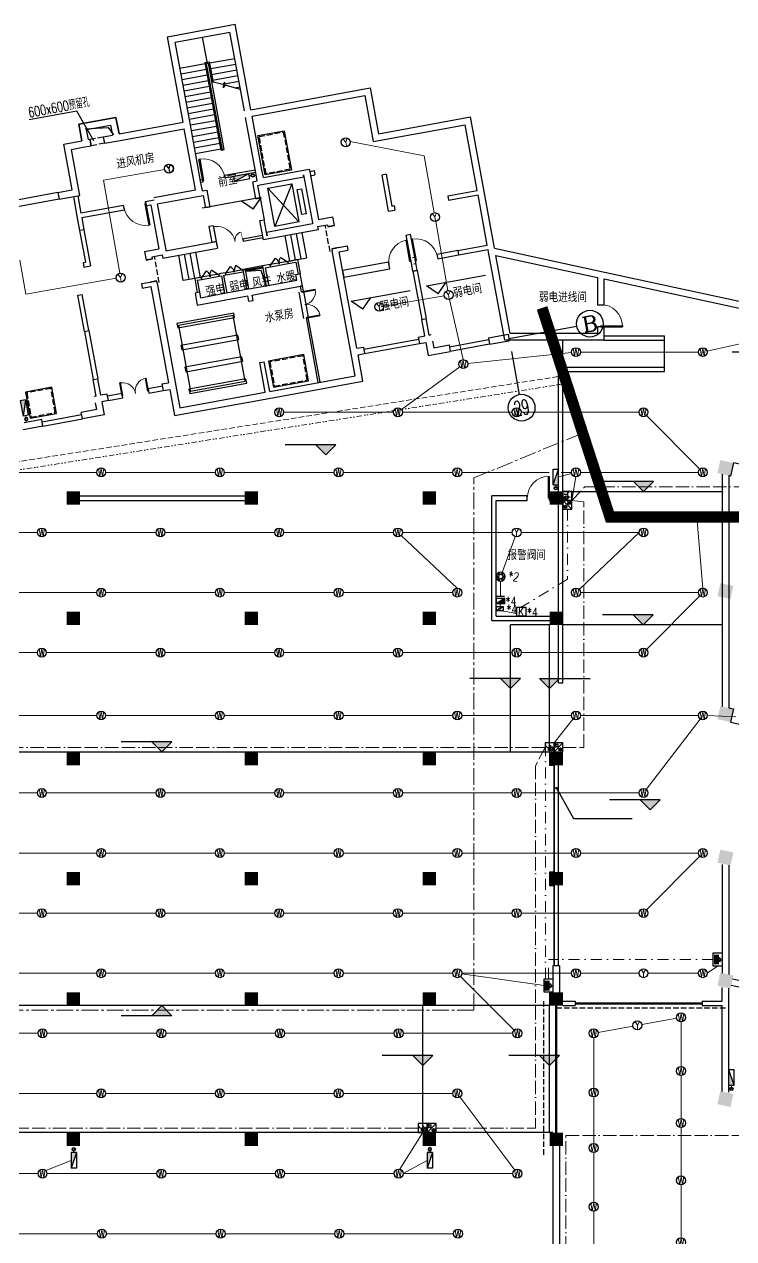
# Model space of a CAD drawing. Extents: x 791398 to 2325386, y -987887 to -518217.
# Drawn here: x 1473693 to 1505567, y -729418 to -674864 of the extents above; entities that cross this region are included whole.
import ezdxf
from ezdxf.enums import TextEntityAlignment as Align

# ---------------------------------------------------------------- set-up
doc = ezdxf.new("R2010")
doc.units = 0
doc.header["$LTSCALE"] = 1000
doc.header["$MEASUREMENT"] = 0
for name, pattern in [('ACAD_ISO11W100', [33.5, 12, -3, 12, -3, 0.5, -3]), ('BORDER', [1.75, 0.5, -0.25, 0.5, -0.25, 0, -0.25]), ('CENTER2', [1.125, 0.75, -0.125, 0.125, -0.125]), ('DASH', [0.35, 0.25, -0.1]), ('DASHDOT', [1, 0.5, -0.25, 0, -0.25]), ('DASHEDX2', [1.5, 1, -0.5]), ('DIVIDE2', [0.625, 0.25, -0.125, 0, -0.125, 0, -0.125])]:
    doc.linetypes.add(name, pattern=pattern)
for name, color, linetype in [('AXIS', 3, 'Continuous'), ('AXIS_TEXT', 7, 'Continuous'), ('COLUMN', 9, 'Continuous'), ('DIM_ELEV', 3, 'Continuous'), ('DIM_LEAD', 3, 'Continuous'), ('FA', 7, 'Continuous'), ('JPS-J', 6, 'Continuous'), ('JPS-X', 1, 'BORDER'), ('JPS-XHS', 7, 'Continuous'), ('LVTRY', 6, 'Continuous'), ('PS房间字', 3, 'Continuous'), ('PUB_DIM', 3, 'Continuous'), ('RD-equip', 3, 'Continuous'), ('SPACE', 7, 'Continuous'), ('STAIR', 9, 'Continuous'), ('STAIRS', 9, 'Continuous'), ('WALL', 8, 'Continuous'), ('WINDOW', 8, 'Continuous'), ('ZS封堵', 40, 'Continuous')]:
    doc.layers.add(name, color=color, linetype=linetype)
doc.layers.add('RD-line', color=2, linetype='Continuous', lineweight=0)
doc.styles.add('_TCH_AXIS', font='COMPLEX', dxfattribs={"bigfont": 'GBCBIG'})
doc.styles.add('_TCH_SPACE', font='SIMPLEX', dxfattribs={"bigfont": 'GBCBIG'})
doc.styles.add('_TEL_DIM', font='SIMPLEX', dxfattribs={"width": 0.8, "height": 3.5, "bigfont": 'HZTXT'})
doc.styles.add('COMPLEX', font='COMPLEX')
doc.styles.add('FS1', font='txt4', dxfattribs={"width": 0.8, "bigfont": 'fstxt'})
doc.styles.get("Standard").update_dxf_attribs({"font": 'gbenor.shx', "bigfont": 'gbcbig.shx'})
doc.styles.add('TEXT', font='tjromans.shx', dxfattribs={"width": 0.8, "height": 400, "bigfont": 'tjhztxt.shx'})
doc.linetypes.add('BRA', pattern='A,2.8,-0.1,["B",_TEL_DIM,S=0.07,R=0,X=0,Y=-0.12],-0.25', length=3.15)

# ---------------------------------------------------------------- blocks, each defined once
blk = doc.blocks.new('DXHS')
at = {"layer": 'JPS-XHS'}
blk.add_hatch(color=256, dxfattribs=at).paths.add_polyline_path([(-350, 240), (-350, 0), (350, 0)])
at = {"layer": 'JPS-XHS', "linetype": 'Continuous'}
for p, q in [((-350, 240), (-350, 0)), ((-350, 240), (350, 240)), ((-350, 0), (350, 0)), ((350, 240), (350, 0))]:
    blk.add_line(p, q, dxfattribs=at)
at = {"layer": 'JPS-XHS'}
blk.add_line((-350, 240), (350, 0), dxfattribs=at)
blk = doc.blocks.new('FF')
at = {"linetype": 'Continuous'}
for radius in [75, 60]:
    blk.add_circle((0, 0), radius, dxfattribs=at)
blk = doc.blocks.new('xxhhsss')
at = {"layer": 'JPS-X', "const_width": 50}
for points in [[(32415, 2784), (32415, 2634)], [(40305, -24205), (40305, -24355)], [(10755, -27216), (10755, -27066)], [(26755, -27216), (26755, -27066)]]:
    blk.add_lwpolyline(points, dxfattribs=at)
at = {"layer": 'JPS-X'}
for p, rotation in [((32415, 2634), 90), ((40305, -24355), 270), ((10755, -27066), 270)]:
    blk.add_blockref('FF', p, dxfattribs=dict(at, rotation=rotation))
at = {"layer": 'JPS-X', "xscale": -1, "rotation": 270}
blk.add_blockref('FF', (26755, -27066), dxfattribs=at)
at = {"layer": 'JPS-XHS'}
for p, rotation in [((32535, 3134), 90), ((10635, -27566), 270), ((26635, -27566), 270)]:
    blk.add_blockref('DXHS', p, dxfattribs=dict(at, rotation=rotation))
at = {"layer": 'JPS-XHS', "xscale": -1, "rotation": 270}
blk.add_blockref('DXHS', (40185, -23855), dxfattribs=at)
blk = doc.blocks.new('_FZH')
blk.add_solid([(-0.5, -0.5), (0.5, -0.5), (-0.5, 0.5), (0.5, 0.5)])
blk = doc.blocks.new('$DorLib2D$00000116')
at = {"color": 0}
for p, q in [((-0.5, 0), (-0.146, 0.354)), ((0.5, 0), (0.146, 0.354))]:
    blk.add_line(p, q, dxfattribs=at)
for centre, start, end in [((-0.5, 0), 0, 45), ((0.5, 0), 135, 180)]:
    blk.add_arc(centre, 0.5, start, end, dxfattribs=at)
blk = doc.blocks.new('$WINLIB2D$00000001')
for p, q in [((-0.5, 0.5), (0.5, 0.5)), ((-0.5, 0.5), (-0.5, -0.5)), ((0.5, 0.167), (-0.5, 0.167)), ((0.5, -0.5), (0.5, 0.5)), ((0.5, -0.167), (-0.5, -0.167)), ((-0.5, -0.5), (0.5, -0.5))]:
    blk.add_line(p, q)
blk = doc.blocks.new('$DorLib2D$00000025')
at = {"const_width": 0.02}
for points in [[(0.481, -0.001), (0.481, 0.691)], [(-0.481, 0.001), (-0.481, 0.308)]]:
    blk.add_lwpolyline(points, dxfattribs=at)
at = {"lineweight": 13}
for centre, radius, start, end in [((0.505, -0.002), 0.699, 91.9397, 179.7238), ((-0.501, 0.003), 0.307, 359.7899, 85.7508)]:
    blk.add_arc(centre, radius, start, end, dxfattribs=at)
blk = doc.blocks.new('$DorLib2D$00000001')
for p, q in [((0.45, 0.975), (0.5, 0.975)), ((0.45, 0), (0.45, 0.975)), ((0.5, 0), (0.5, 0.975)), ((0.5, 0), (0.45, 0))]:
    blk.add_line(p, q)
at = {"lineweight": 13}
blk.add_arc((0.475, 0), 0.975, 91.4693, 180, dxfattribs=at)
blk = doc.blocks.new('$DorLib2D$00000002')
for p, q in [((-0.5, 0), (-0.5, 0.4875)), ((-0.475, 0.4875), (-0.5, 0.4875)), ((-0.475, 0), (-0.475, 0.4875)), ((0.475, 0), (0.475, 0.4875)), ((0.475, 0.4875), (0.5, 0.4875)), ((0.5, 0), (0.5, 0.4875)), ((-0.5, 0), (-0.475, 0)), ((0.5, 0), (0.475, 0))]:
    blk.add_line(p, q)
at = {"lineweight": 13}
for centre, start, end in [((-0.4875, 0), 0, 88.53072), ((0.4875, 0), 91.46928, 180)]:
    blk.add_arc(centre, 0.4875, start, end, dxfattribs=at)
blk = doc.blocks.new('_AXISO')
blk.add_circle((0, 0), 0.5)
at = {"layer": 'AXIS_TEXT', "style": 'COMPLEX', "width": 1.041667}
blk.add_attdef('A', text='', height=0.56, dxfattribs=at).set_placement((-0.25, -0.28), (0.25, -0.28), align=Align.FIT)
blk = doc.blocks.new('yy')
at = {"layer": 'RD-equip'}
blk.add_circle((0, 0), 200, dxfattribs=at)
at = {"layer": 'RD-equip', "color": 4, "style": 'FS1', "width": 0.8}
blk.add_attdef('Y', text='', height=360, dxfattribs=at).set_placement((0, 0), align=Align.MIDDLE)
blk = doc.blocks.new('sadadfadsada')
for p, q in [((-400, 400), (-400, 0)), ((0, 400), (-400, 400)), ((-400, 0), (0, 0)), ((-268, 200), (-268, 60)), ((400, 400), (0, 400)), ((400, 400), (0, 0)), ((0, 400), (0, 0)), ((0, 0), (0, 400)), ((0, 0), (400, 0)), ((33, 346, 0), (33, 226, 0)), ((92, 346, 0), (33, 346, 0)), ((33, 226, 0), (92, 226, 0)), ((92, 326, 0), (172, 366, 0)), ((92, 226, 0), (92, 346, 0)), ((172, 206, 0), (92, 246, 0)), ((172, 366, 0), (172, 206, 0)), ((242, 159), (338, 64)), ((242, 64), (338, 159)), ((400, 0), (400, 400))]:
    blk.add_line(p, q)
for centre, radius in [((-109, 144), 90.3), ((-109, 144), 45.2), ((290, 111), 67.6)]:
    blk.add_circle(centre, radius)
blk.add_arc((-268, 320), 120, 180, 0)
at = {"flags": 9}
for p in [(-200, 400), (200, 400)]:
    blk.add_attdef('A', p, '', height=0.008, dxfattribs=at)
blk = doc.blocks.new('FHJL')
at = {"layer": 'RD-equip', "color": 4}
for p, q in [((-212, 331), (210, 331)), ((-212, 274), (210, 274)), ((-212, 221), (210, 221)), ((-212, 168), (210, 168)), ((-97, 120), (-31, 120)), ((0, 43), (-97, 120)), ((-31, 120), (-31, 293)), ((0, 43), (97, 120)), ((31, 120), (31, 293)), ((97, 120), (31, 120))]:
    blk.add_line(p, q, dxfattribs=at)
at = {"layer": 'RD-equip'}
blk.add_lwpolyline([(300, 400), (300, 0), (-300, 0), (-300, 400)], close=True, dxfattribs=at)
blk = doc.blocks.new('YYYY')
at = {"layer": 'RD-equip'}
blk.add_blockref('yy', (0, 0), dxfattribs=at).add_auto_attribs({'Y': 'Y'})
blk = doc.blocks.new('SC')
at = {"linetype": 'Continuous'}
for centre, radius in [((0, 0), 150), ((-112, 0), 25), ((-112, 0), 15), ((-112, 0), 5), ((-56, 97), 25), ((0, 0), 75), ((-56, 97), 15), ((-56, 97), 5), ((56, 97), 25), ((56, 97), 15), ((56, 97), 5), ((112, 0), 25), ((112, 0), 15), ((112, 0), 5), ((-56, -97), 25), ((-56, -97), 15), ((-56, -97), 5), ((56, -97), 25), ((56, -97), 15), ((56, -97), 5)]:
    blk.add_circle(centre, radius, dxfattribs=at)
blk = doc.blocks.new('SB')
at = {"linetype": 'Continuous'}
blk.add_hatch(color=256, dxfattribs=at).paths.add_polyline_path([(0, 110), (0, -110), (330, -110)])
for p, q in [((0, 110), (330, -110)), ((330, 110), (0, 110)), ((0, -110), (0, 110)), ((17, 166), (313, 166)), ((313, 166), (172, 193)), ((330, 110), (330, -110)), ((0, -110), (330, -110))]:
    blk.add_line(p, q, dxfattribs=at)
blk = doc.blocks.new('F05')
at = {"layer": 'FA'}
for p, q in [((110, 55), (-110, 55)), ((-110, 55), (-110, -55)), ((110, 55), (-110, -55)), ((110, -55), (110, 55)), ((-110, -55), (110, -55))]:
    blk.add_line(p, q, dxfattribs=at)
blk.add_circle((0, 0), 25, dxfattribs=at)
blk = doc.blocks.new('KZMK')
at = {"layer": 'RD-equip'}
blk.add_lwpolyline([(-200, 400), (200, 400), (200, 0), (-200, 0)], close=True, dxfattribs=at)
at = {"layer": 'RD-equip', "color": 4, "style": 'FS1', "width": 0.8}
blk.add_attdef('C', text='', height=400, dxfattribs=at).set_placement((0, 200), align=Align.MIDDLE)

msp = doc.modelspace()

# ---------------------------------------------------------------- hatches: boundary and pattern name
at = {"layer": 'DIM_ELEV'}
for points in [[(1487239, -694208), (1487689, -693758), (1486789, -693758)], [(1501519, -695849), (1501969, -695399), (1501069, -695399)], [(1501497, -701849), (1501947, -701399), (1501047, -701399)], [(1495544, -704699), (1495994, -704249), (1495094, -704249)], [(1497294, -704699), (1496844, -704249), (1497744, -704249)], [(1479870, -707549), (1480320, -707099), (1479420, -707099)], [(1501814, -710149), (1502264, -709699), (1501364, -709699)], [(1479870, -718949), (1480320, -719399), (1479420, -719399)], [(1491594, -721636), (1492044, -721186), (1491144, -721186)], [(1497294, -721636), (1497744, -721186), (1496844, -721186)]]:
    msp.add_hatch(color=256, dxfattribs=at).paths.add_polyline_path(points)

# ---------------------------------------------------------------- linework, layer by layer
at = {"layer": 'AXIS'}
for p, q in [((1495467, -688979), (1498516, -688421)), ((1495576, -689570), (1495929, -691497))]:
    msp.add_line(p, q, dxfattribs=at)
at = {"layer": 'DIM_ELEV'}
for p, q in [((1484339, -682644), (1481683, -683130)), ((1483977, -683167), (1483453, -682806)), ((1483977, -683167), (1484339, -682644)), ((1491763, -686614), (1494418, -686127)), ((1488380, -687306), (1491036, -686819)), ((1492286, -686976), (1491763, -686614)), ((1492286, -686976), (1492648, -686452)), ((1488904, -687667), (1488380, -687306)), ((1488904, -687667), (1489265, -687143)), ((1507780, -689592), (1505502, -689592)), ((1487689, -693758), (1485410, -693758)), ((1487239, -694208), (1486789, -693758)), ((1487239, -694208), (1487689, -693758)), ((1501969, -695399), (1499691, -695399)), ((1501519, -695849), (1501069, -695399)), ((1501519, -695849), (1501969, -695399)), ((1501947, -701399), (1499669, -701399)), ((1501497, -701849), (1501047, -701399)), ((1501497, -701849), (1501947, -701399)), ((1495994, -704249), (1493715, -704249)), ((1495544, -704699), (1495094, -704249)), ((1495544, -704699), (1495994, -704249)), ((1497294, -704699), (1496844, -704249)), ((1496844, -704249), (1499122, -704249)), ((1497294, -704699), (1497744, -704249)), ((1480320, -707099), (1478042, -707099)), ((1479870, -707549), (1479420, -707099)), ((1479870, -707549), (1480320, -707099)), ((1502264, -709699), (1499986, -709699)), ((1501814, -710149), (1501364, -709699)), ((1501814, -710149), (1502264, -709699)), ((1479870, -718949), (1479420, -719399)), ((1479870, -718949), (1480320, -719399)), ((1480320, -719399), (1478042, -719399)), ((1492044, -721186), (1489765, -721186)), ((1491594, -721636), (1491144, -721186)), ((1491594, -721636), (1492044, -721186)), ((1497744, -721186), (1495465, -721186)), ((1497294, -721636), (1496844, -721186)), ((1497294, -721636), (1497744, -721186))]:
    msp.add_line(p, q, dxfattribs=at)
at = {"layer": 'DIM_LEAD'}
for p, q in [((1497603, -709180), (1498373, -710544)), ((1498373, -710544), (1501012, -710544))]:
    msp.add_line(p, q, dxfattribs=at)
at = {"layer": 'DIM_LEAD', "const_width": 60}
msp.add_lwpolyline([(1497588, -709154, 1), (1497617, -709206, 1)], format="xyb", close=True, dxfattribs=at)
at = {"layer": 'JPS-J'}
for points in [[(1480552, -688307), (1480588, -688503), (1483145, -688035), (1483109, -687838)], [(1483078, -687946), (1480619, -688396), (1481160, -691347), (1483619, -690896)], [(1480732, -689290), (1480768, -689487), (1483326, -689018), (1483290, -688822)], [(1480912, -690274), (1480948, -690471), (1483506, -690002), (1483470, -689805)], [(1481093, -691258), (1481129, -691454), (1483686, -690986), (1483650, -690789)]]:
    msp.add_lwpolyline(points, close=True, dxfattribs=at)
at = {"layer": 'JPS-X', "const_width": 50}
for points in [[(1483885, -681667), (1483811, -681681)], [(1473771, -692523), (1473757, -692449)]]:
    msp.add_lwpolyline(points, dxfattribs=at)
at = {"layer": 'LVTRY'}
msp.add_lwpolyline([(1484570, -686655), (1484338, -685929), (1483630, -685964)], dxfattribs=at)
at = {"layer": 'PUB_DIM'}
msp.add_lwpolyline([(1476811, -680096), (1476057, -678767), (1473917, -679159)], dxfattribs=at)
at = {"layer": 'RD-line', "ltscale": 2}
for p, q in [((1488333, -680129), (1491657, -680771)), ((1492108, -683329), (1491657, -680771)), ((1479991, -681384), (1477250, -681867)), ((1477986, -686045), (1477250, -681867)), ((1492725, -686828), (1492177, -683723)), ((1473492, -685467), (1473760, -686989)), ((1477823, -686273), (1473760, -686989))]:
    msp.add_line(p, q, dxfattribs=at)
at = {"layer": 'RD-line'}
for p, q in [((1489834, -687521), (1492561, -687060)), ((1492793, -687223), (1493416, -689930)), ((1504376, -689549), (1506388, -689105)), ((1493615, -690109), (1498282, -689613)), ((1498680, -689592), (1503980, -689592)), ((1490641, -692173), (1493255, -690248)), ((1490280, -692292), (1485347, -692292)), ((1495614, -692292), (1490680, -692292)), ((1501314, -692292), (1496014, -692292)), ((1501654, -692434), (1504040, -694850)), ((1472014, -694992), (1476947, -694992)), ((1477347, -694992), (1482280, -694992)), ((1482680, -694992), (1487614, -694992)), ((1488014, -694992), (1492947, -694992)), ((1493347, -694992), (1497272, -694992)), ((1497808, -694992), (1498280, -694992)), ((1498680, -694992), (1503980, -694992)), ((1498833, -696309), (1498294, -696249)), ((1504180, -700192), (1503905, -696998)), ((1469347, -697692), (1474280, -697692)), ((1474680, -697692), (1479614, -697692)), ((1480014, -697692), (1484947, -697692)), ((1485347, -697692), (1490280, -697692)), ((1490680, -697692), (1495614, -697692)), ((1496014, -697692), (1501314, -697692)), ((1498625, -700254), (1501314, -697692)), ((1493147, -700192), (1490626, -697829)), ((1495754, -697883), (1495163, -699487)), ((1495094, -699875), (1495092, -700570)), ((1476947, -700392), (1472014, -700392)), ((1482280, -700392), (1477347, -700392)), ((1487614, -700392), (1482680, -700392)), ((1492947, -700392), (1488014, -700392)), ((1503980, -700392), (1498680, -700392)), ((1495092, -700901), (1495059, -701034)), ((1504040, -700534), (1501654, -702950)), ((1495825, -701339), (1495059, -701199)), ((1474280, -703092), (1469347, -703092)), ((1479614, -703092), (1474680, -703092)), ((1484947, -703092), (1480014, -703092)), ((1490280, -703092), (1485347, -703092)), ((1495614, -703092), (1490680, -703092)), ((1501314, -703092), (1496014, -703092)), ((1476947, -705914), (1472014, -705914)), ((1482280, -705914), (1477347, -705914)), ((1487614, -705914), (1482680, -705914)), ((1492947, -705914), (1488014, -705914)), ((1498280, -705914), (1493347, -705914)), ((1503980, -705914), (1498680, -705914)), ((1505663, -705973), (1504380, -705922)), ((1504059, -706073), (1501635, -709233)), ((1474280, -709392), (1469347, -709392)), ((1479614, -709392), (1474680, -709392)), ((1484947, -709392), (1480014, -709392)), ((1490280, -709392), (1485347, -709392)), ((1495614, -709392), (1490680, -709392)), ((1501314, -709392), (1496014, -709392)), ((1476947, -712092), (1472014, -712092)), ((1482280, -712092), (1477347, -712092)), ((1487614, -712092), (1482680, -712092)), ((1492947, -712092), (1488014, -712092)), ((1498280, -712092), (1493347, -712092)), ((1503980, -712092), (1498680, -712092)), ((1504040, -712234), (1501654, -714650)), ((1469347, -714792), (1474280, -714792)), ((1474680, -714792), (1479614, -714792)), ((1480014, -714792), (1484947, -714792)), ((1485347, -714792), (1490280, -714792)), ((1490680, -714792), (1495614, -714792)), ((1496014, -714792), (1501314, -714792)), ((1504380, -717492), (1504844, -717180)), ((1476947, -717492), (1472014, -717492)), ((1482280, -717492), (1477347, -717492)), ((1487614, -717492), (1482680, -717492)), ((1492947, -717492), (1488014, -717492)), ((1493289, -717633), (1495705, -720051)), ((1497044, -718049), (1493345, -717520)), ((1498280, -717492), (1493347, -717492)), ((1501314, -717492), (1498680, -717492)), ((1503980, -717492), (1501714, -717492)), ((1501435, -719799), (1503005, -719513)), ((1499472, -720156), (1501041, -719870)), ((1503201, -719677), (1503201, -721687)), ((1469380, -720192), (1474313, -720192)), ((1474713, -720192), (1479647, -720192)), ((1480047, -720192), (1484980, -720192)), ((1485380, -720192), (1490313, -720192)), ((1490713, -720192), (1495647, -720192)), ((1499275, -722651), (1499275, -720392)), ((1503201, -722087), (1503201, -724023)), ((1476947, -722892), (1472014, -722892)), ((1482280, -722892), (1477347, -722892)), ((1487614, -722892), (1482680, -722892)), ((1492947, -722892), (1488014, -722892)), ((1493267, -723052), (1495727, -726332)), ((1499275, -725139), (1499275, -723051)), ((1503201, -724423), (1503201, -726600)), ((1499275, -727783), (1499275, -725539)), ((1490713, -726492), (1491794, -725899)), ((1469380, -726492), (1474313, -726492)), ((1474713, -726492), (1479647, -726492)), ((1480047, -726492), (1484980, -726492)), ((1485380, -726492), (1490313, -726492)), ((1490713, -726492), (1495647, -726492)), ((1503201, -727000), (1503201, -729378)), ((1499275, -730501), (1499275, -728183)), ((1476980, -729192), (1472047, -729192)), ((1482313, -729192), (1477380, -729192)), ((1487647, -729192), (1482713, -729192)), ((1492980, -729192), (1488047, -729192))]:
    msp.add_line(p, q, dxfattribs=at)
at = {"layer": 'RD-line', "linetype": 'DASH'}
msp.add_line((1463198, -696122), (1497945, -690648), dxfattribs=at)
at = {"layer": 'RD-line', "linetype": 'DIVIDE2'}
msp.add_line((1463299, -696490), (1498058, -690997), dxfattribs=at)
at = {"layer": 'RD-line', "linetype": 'CENTER2'}
for p, q in [((1493892, -695241), (1498783, -693230)), ((1493892, -719149), (1493892, -695241)), ((1457146, -719149), (1493892, -719149))]:
    msp.add_line(p, q, dxfattribs=at)
at = {"layer": 'RD-line', "linetype": 'BRA'}
for p, q in [((1497694, -695199), (1498287, -695043)), ((1498294, -696249), (1498480, -695192)), ((1497494, -707149), (1498356, -706071)), ((1491594, -724649), (1490570, -726300)), ((1475794, -725899), (1474662, -726358))]:
    msp.add_line(p, q, dxfattribs=at)
at = {"layer": 'RD-line', "linetype": 'ACAD_ISO11W100', "ltscale": 0.05}
for p, q in [((1498294, -696249), (1498872, -695649)), ((1498872, -695649), (1511767, -695649)), ((1498833, -707349), (1498833, -696309)), ((1497094, -707349), (1468193, -707349)), ((1497094, -707349), (1496660, -708179)), ((1497894, -707349), (1498833, -707349)), ((1496660, -708179), (1496660, -724449)), ((1491394, -724449), (1456346, -724449)), ((1492194, -724449), (1496660, -724449)), ((1498026, -734005), (1498026, -724777)), ((1498026, -724777), (1509909, -724777))]:
    msp.add_line(p, q, dxfattribs=at)
at = {"layer": 'RD-line', "linetype": 'DASHDOT'}
for p, q in [((1498094, -696649), (1498094, -699794)), ((1498094, -699794), (1496025, -701049)), ((1497109, -717749), (1497109, -707549)), ((1504644, -716880), (1497244, -716880)), ((1497244, -717749), (1497244, -716880))]:
    msp.add_line(p, q, dxfattribs=at)
at = {"layer": 'RD-line', "linetype": 'DASHEDX2', "const_width": 500}
msp.add_lwpolyline([(1496957, -687605), (1500005, -696996), (1505898, -696996), (1542901, -705412)], dxfattribs=at)
at = {"layer": 'STAIR'}
for p, q in [((1481918, -676619), (1481701, -675439)), ((1482016, -676601), (1483147, -676394)), ((1481819, -676637), (1480688, -676844)), ((1481866, -676893), (1480735, -677100)), ((1481810, -676588), (1482007, -676552)), ((1481810, -676588), (1482531, -680523)), ((1481869, -676628), (1481967, -676610)), ((1481869, -676628), (1482580, -680513)), ((1481967, -676610), (1482121, -677452)), ((1482007, -676552), (1482174, -677465)), ((1482063, -676857), (1483194, -676650)), ((1482110, -677113), (1483241, -676905)), ((1481913, -677149), (1480782, -677356)), ((1481960, -677404), (1480829, -677612)), ((1482611, -677568), (1482121, -677451)), ((1482157, -677368), (1483288, -677161)), ((1482701, -677469), (1482611, -677568)), ((1482636, -677700), (1482701, -677469)), ((1482682, -677536), (1483335, -677417)), ((1482007, -677660), (1480876, -677867)), ((1482054, -677916), (1480922, -678123)), ((1482726, -677601), (1482636, -677700)), ((1483404, -677797), (1482726, -677601)), ((1483132, -677718), (1483382, -677673)), ((1482101, -678172), (1480969, -678379)), ((1482147, -678427), (1481016, -678635)), ((1482194, -678683), (1481063, -678890)), ((1482241, -678939), (1481110, -679146)), ((1482288, -679195), (1481157, -679402)), ((1482335, -679450), (1481204, -679658)), ((1482382, -679706), (1481251, -679913)), ((1482429, -679962), (1481297, -680169)), ((1482475, -680218), (1481344, -680425)), ((1482522, -680473), (1481391, -680681)), ((1482580, -680513), (1482531, -680523)), ((1486029, -683745), (1484632, -682222)), ((1485714, -682024), (1484947, -683943)), ((1484296, -682664), (1484477, -683648)), ((1485619, -685498), (1485411, -684366)), ((1481605, -686233), (1481398, -685102)), ((1485530, -685514), (1484743, -685658)), ((1484761, -685756), (1485548, -685612)), ((1482432, -686082), (1481645, -686226)), ((1481663, -686324), (1482450, -686180)), ((1482727, -686027), (1483514, -685883)), ((1482745, -686126), (1483532, -685982)), ((1486254, -688075), (1486037, -686895)), ((1486234, -686859), (1486450, -688039))]:
    msp.add_line(p, q, dxfattribs=at)
for points in [[(1476432, -679556), (1477460, -679501), (1477703, -679831)], [(1485619, -685498), (1485874, -685451), (1485667, -684320)], [(1485874, -685451), (1486130, -685404), (1485923, -684273)], [(1486130, -685404), (1486386, -685357), (1486179, -684226)], [(1481605, -686233), (1481350, -686280), (1481142, -685149)], [(1481094, -686327), (1480838, -686373), (1480631, -685242)], [(1481350, -686280), (1481094, -686327), (1480887, -685195)]]:
    msp.add_lwpolyline(points, dxfattribs=at)
for points in [[(1484190, -679863), (1485370, -679647), (1485694, -681417), (1484514, -681633)], [(1484947, -683943), (1484632, -682222), (1485714, -682024), (1486029, -683745)], [(1486159, -683416), (1485951, -682285), (1486148, -682249), (1486355, -683380)], [(1484673, -689992), (1484889, -691172), (1486463, -690884), (1486247, -689703)], [(1473745, -691384), (1473961, -692564), (1475142, -692348), (1474925, -691168)]]:
    msp.add_lwpolyline(points, close=True, dxfattribs=at)
at = {"layer": 'STAIR', "linetype": 'DASH'}
for points in [[(1484248, -679903), (1485330, -679705), (1485636, -681377), (1484554, -681575)], [(1476645, -680025), (1477235, -679917), (1477290, -680212), (1476699, -680320)], [(1484731, -690032), (1484930, -691114), (1486405, -690843), (1486207, -689761)], [(1473803, -691424), (1474002, -692506), (1475084, -692308), (1474885, -691226)]]:
    msp.add_lwpolyline(points, close=True, dxfattribs=at)
at = {"layer": 'STAIRS'}
for p, q in [((1499744, -688860), (1502454, -688860)), ((1502454, -690460), (1502454, -688860)), ((1497894, -690260), (1497894, -689060)), ((1499744, -689060), (1502454, -689060)), ((1497694, -695849), (1497694, -690260)), ((1497694, -690260), (1502454, -690260)), ((1497894, -695849), (1497894, -690460)), ((1497894, -690460), (1502454, -690460)), ((1495544, -707549), (1495544, -701849)), ((1497294, -701849), (1495544, -701849)), ((1497294, -707549), (1497294, -701849)), ((1497494, -717165), (1497494, -708149)), ((1497694, -717165), (1497694, -708149)), ((1491594, -724649), (1491594, -718949)), ((1497294, -724649), (1497294, -718949)), ((1497444, -724649), (1452094, -724649))]:
    msp.add_line(p, q, dxfattribs=at)
at = {"layer": 'STAIRS', "linetype": 'DASH'}
msp.add_line((1497944, -695849), (1505094, -695849), dxfattribs=at)
at = {"layer": 'STAIRS'}
for points in [[(1505551, -694569), (1505423, -695156), (1505344, -695138), (1505344, -705576), (1505551, -705621), (1505423, -706207), (1631814, -733646), (1634232, -722506)], [(1452094, -707549), (1497294, -707549), (1497294, -708149), (1497494, -708149), (1497494, -712949), (1497294, -712949), (1497294, -713549), (1497494, -713549), (1497494, -717165), (1497444, -717165), (1497444, -718349), (1497294, -718349), (1497294, -718949), (1464994, -718949), (1464994, -712949), (1452094, -712949)]]:
    msp.add_lwpolyline(points, close=True, dxfattribs=at)
msp.add_lwpolyline([(1497894, -701849), (1497894, -695849), (1505044, -695849), (1505044, -701849), (1497894, -701849)], dxfattribs=at)
at = {"layer": 'WALL'}
for p, q in [((1480123, -675423), (1483172, -674864)), ((1480472, -675664), (1482931, -675214)), ((1483580, -678755), (1482931, -675214)), ((1483875, -678700), (1483172, -674864)), ((1480826, -679259), (1480123, -675423)), ((1481139, -679304), (1480472, -675664)), ((1481869, -676628), (1481967, -676610)), ((1481869, -676628), (1481967, -676610)), ((1482580, -680513), (1481869, -676628)), ((1482580, -680513), (1481869, -676628)), ((1482679, -680495), (1481967, -676610)), ((1482679, -680495), (1481967, -676610)), ((1483875, -678700), (1489236, -677718)), ((1483929, -678996), (1488995, -678067)), ((1488995, -678067), (1489373, -680133)), ((1489236, -677718), (1489614, -679784)), ((1476141, -679355), (1477813, -679049)), ((1477813, -679049), (1477949, -679786)), ((1483580, -678755), (1483580, -678755)), ((1483634, -679050), (1483634, -679050)), ((1484075, -681460), (1483634, -679050)), ((1484371, -681405), (1483929, -678996)), ((1489614, -679784), (1493745, -679027)), ((1494358, -682371), (1493745, -679027)), ((1476276, -680093), (1476141, -679355)), ((1476490, -679596), (1477572, -679398)), ((1476572, -680039), (1476490, -679596)), ((1477572, -679398), (1477653, -679841)), ((1477949, -679786), (1480826, -679259)), ((1478003, -680082), (1480880, -679554)), ((1481321, -681964), (1480880, -679554)), ((1481616, -681910), (1481139, -679304)), ((1489373, -680133), (1493504, -679376)), ((1494045, -682327), (1493504, -679376)), ((1475465, -680242), (1476276, -680093)), ((1475843, -682307), (1475465, -680242)), ((1475465, -680242), (1475465, -680242)), ((1475465, -680242), (1475465, -680242)), ((1475760, -680187), (1475760, -680187)), ((1476572, -680039), (1476645, -680025)), ((1476645, -680025), (1476699, -680320)), ((1477235, -679917), (1477653, -679841)), ((1477235, -679917), (1477290, -680212)), ((1477290, -680212), (1478003, -680082)), ((1475519, -680537), (1475519, -680537)), ((1475814, -680483), (1476330, -680388)), ((1476193, -682548), (1475814, -680483)), ((1476330, -680388), (1476699, -680320)), ((1482580, -680513), (1482679, -680495)), ((1482580, -680513), (1482679, -680495)), ((1484434, -681750), (1486499, -681371)), ((1486499, -681371), (1486535, -681568)), ((1481706, -681843), (1481607, -681861)), ((1481698, -682353), (1481616, -681910)), ((1481724, -681941), (1481706, -681843)), ((1484066, -681410), (1482689, -681663)), ((1482689, -681663), (1482707, -681761)), ((1482707, -681761), (1484084, -681509)), ((1483960, -681938), (1484157, -681902)), ((1484157, -681902), (1484075, -681460)), ((1484291, -682081), (1486258, -681720)), ((1484434, -681750), (1484371, -681405)), ((1486258, -681720), (1486240, -681622)), ((1486240, -681622), (1486637, -683786)), ((1486517, -681470), (1486714, -681434)), ((1486535, -681568), (1486914, -683634)), ((1486553, -681666), (1486750, -681630)), ((1486714, -681434), (1486750, -681630)), ((1489948, -681603), (1489751, -681640)), ((1489751, -681640), (1490048, -683263)), ((1489948, -681603), (1490209, -683030)), ((1475204, -682424), (1472302, -682956)), ((1475204, -682424), (1475843, -682307)), ((1475204, -682424), (1475258, -682719)), ((1476139, -682253), (1476139, -682253)), ((1479516, -682651), (1481384, -682308)), ((1481384, -682308), (1481321, -681964)), ((1481625, -681959), (1481724, -681941)), ((1481698, -682353), (1481894, -682317)), ((1481894, -682317), (1482034, -683079)), ((1484100, -682701), (1483960, -681938)), ((1484193, -682099), (1484291, -682081)), ((1484296, -682664), (1484193, -682099)), ((1492717, -682570), (1494045, -682327)), ((1494809, -684830), (1494358, -682371)), ((1475258, -682719), (1472356, -683251)), ((1475258, -682719), (1476193, -682548)), ((1475898, -682602), (1476060, -683487)), ((1475898, -682602), (1475898, -682602)), ((1476094, -682566), (1476238, -683353)), ((1476193, -682548), (1476193, -682548)), ((1476193, -682548), (1476193, -682548)), ((1478156, -683002), (1476238, -683353)), ((1478193, -683198), (1478156, -683002)), ((1479140, -682821), (1479534, -682749)), ((1479140, -682821), (1479176, -683018)), ((1479176, -683018), (1479140, -682821)), ((1479176, -683018), (1479373, -682982)), ((1479373, -682982), (1479733, -684949)), ((1479668, -682928), (1481635, -682568)), ((1479668, -682928), (1480046, -684994)), ((1481635, -682568), (1481734, -682549)), ((1481734, -682549), (1481837, -683115)), ((1484100, -682701), (1484296, -682664)), ((1492717, -682570), (1492753, -682767)), ((1492753, -682767), (1494081, -682524)), ((1494496, -684786), (1494081, -682524)), ((1476060, -683487), (1476177, -684127)), ((1476274, -683550), (1478193, -683198)), ((1476274, -683550), (1476374, -684091)), ((1482034, -683079), (1481837, -683115)), ((1486914, -683634), (1487553, -683516)), ((1487625, -683910), (1487553, -683516)), ((1490048, -683263), (1490343, -683208)), ((1490209, -683030), (1490307, -683012)), ((1490307, -683012), (1490343, -683208)), ((1476374, -684091), (1476177, -684127)), ((1476374, -684091), (1476671, -685714)), ((1482187, -683915), (1481990, -683951)), ((1481990, -683951), (1482121, -684664)), ((1482187, -683915), (1482318, -684628)), ((1484280, -683684), (1484477, -683648)), ((1484410, -684397), (1484280, -683684)), ((1486897, -684094), (1484437, -684545)), ((1484607, -684361), (1484477, -683648)), ((1486646, -683835), (1484580, -684214)), ((1486637, -683786), (1486646, -683835)), ((1486870, -683947), (1487312, -683866)), ((1486870, -683947), (1486897, -684094)), ((1487312, -683866), (1487330, -683964)), ((1487330, -683964), (1487625, -683910)), ((1476177, -684127), (1476438, -685553)), ((1480055, -685043), (1482318, -684628)), ((1482318, -684628), (1482121, -684664)), ((1482318, -684628), (1482372, -684923)), ((1484401, -684348), (1483516, -684510)), ((1483516, -684510), (1483534, -684609)), ((1483534, -684609), (1484419, -684446)), ((1484437, -684545), (1484410, -684397)), ((1484580, -684214), (1484607, -684361)), ((1490855, -684335), (1491051, -684299)), ((1491071, -685515), (1490855, -684335)), ((1491268, -685479), (1491051, -684299)), ((1479094, -685066), (1479733, -684949)), ((1479094, -685066), (1479166, -685460)), ((1479913, -685374), (1482372, -684923)), ((1480046, -684994), (1480055, -685043)), ((1482336, -684727), (1482354, -684825)), ((1487805, -684893), (1487510, -684948)), ((1487510, -684948), (1487528, -685046)), ((1488376, -689669), (1487528, -685046)), ((1487805, -684893), (1488199, -684821)), ((1487842, -685090), (1488235, -685018)), ((1488635, -689418), (1487842, -685090)), ((1488199, -684821), (1488235, -685018)), ((1493168, -685029), (1492233, -685200)), ((1493168, -685029), (1494496, -684786)), ((1493168, -685029), (1493204, -685226)), ((1493204, -685226), (1494532, -684983)), ((1494553, -685097), (1494532, -684983)), ((1495279, -689060), (1494553, -685097)), ((1494826, -684924), (1494809, -684830)), ((1494826, -684924), (1499626, -685966)), ((1476340, -685571), (1476438, -685553)), ((1476340, -685571), (1476376, -685768)), ((1476376, -685768), (1476671, -685714)), ((1479166, -685460), (1479461, -685406)), ((1479443, -685307), (1479886, -685226)), ((1479461, -685406), (1479443, -685307)), ((1479886, -685226), (1479913, -685374)), ((1484743, -685658), (1484399, -685721)), ((1484399, -685721), (1484417, -685819)), ((1484761, -685756), (1484743, -685658)), ((1485973, -685433), (1485530, -685514)), ((1485530, -685514), (1485548, -685612)), ((1485548, -685612), (1485892, -685549)), ((1485892, -685549), (1485991, -686090)), ((1485973, -685433), (1486090, -686072)), ((1490060, -685548), (1487995, -685926)), ((1490114, -685843), (1490060, -685548)), ((1491098, -685663), (1491044, -685368)), ((1491152, -685958), (1491071, -685515)), ((1491241, -685331), (1491142, -685350)), ((1491295, -685627), (1491196, -685645)), ((1491286, -685577), (1491250, -685381)), ((1491349, -685922), (1491268, -685479)), ((1492233, -685200), (1492269, -685397)), ((1492269, -685397), (1493204, -685226)), ((1494885, -685244), (1499444, -686234)), ((1495529, -688760), (1494885, -685244)), ((1481645, -686226), (1481350, -686280)), ((1481350, -686280), (1481467, -686919)), ((1481663, -686324), (1481645, -686226)), ((1482530, -686063), (1482432, -686082)), ((1482432, -686082), (1482450, -686180)), ((1482450, -686180), (1482548, -686162)), ((1482727, -686027), (1482530, -686063)), ((1482548, -686162), (1482692, -686949)), ((1482646, -686144), (1482745, -686126)), ((1482646, -686144), (1482791, -686931)), ((1482745, -686126), (1482727, -686027)), ((1483612, -685865), (1483514, -685883)), ((1483514, -685883), (1483532, -685982)), ((1483532, -685982), (1483676, -686769)), ((1483630, -685964), (1483612, -685865)), ((1483630, -685964), (1483774, -686750)), ((1484417, -685819), (1484561, -686606)), ((1484515, -685801), (1484761, -685756)), ((1484515, -685801), (1484659, -686588)), ((1485893, -686108), (1486090, -686072)), ((1485938, -686354), (1485893, -686108)), ((1486090, -686072), (1485991, -686090)), ((1486189, -686613), (1486090, -686072)), ((1487995, -685926), (1488049, -686221)), ((1488049, -686221), (1490114, -685843)), ((1491349, -685922), (1491152, -685958)), ((1491152, -685958), (1491349, -685922)), ((1491152, -685958), (1491549, -688122)), ((1491349, -685922), (1491745, -688086)), ((1499444, -686234), (1499444, -687460)), ((1499626, -685966), (1524970, -691469)), ((1478953, -686516), (1479346, -686444)), ((1478953, -686516), (1478989, -686712)), ((1478989, -686712), (1479382, -686640)), ((1479641, -686389), (1479346, -686444)), ((1479382, -686640), (1480175, -690968)), ((1479659, -686488), (1479641, -686389)), ((1479659, -686488), (1480507, -691111)), ((1481466, -686360), (1481663, -686324)), ((1481466, -686360), (1481565, -686901)), ((1482692, -686949), (1483676, -686769)), ((1483676, -686769), (1483873, -686732)), ((1483873, -686732), (1484561, -686606)), ((1484561, -686606), (1485938, -686354)), ((1484615, -686901), (1486189, -686613)), ((1486189, -686613), (1486091, -686631)), ((1486091, -686631), (1486136, -686877)), ((1486234, -686859), (1486189, -686613)), ((1499744, -687460), (1499744, -686299)), ((1499744, -686299), (1525287, -691844)), ((1476100, -687038), (1476297, -687002)), ((1476398, -688661), (1476100, -687038)), ((1476595, -688625), (1476297, -687002)), ((1481565, -686901), (1481368, -686937)), ((1481368, -686937), (1481468, -687478)), ((1481565, -686901), (1481467, -686919)), ((1481468, -687478), (1482746, -687244)), ((1481565, -686901), (1481610, -687147)), ((1481610, -687147), (1482692, -686949)), ((1482746, -687244), (1483730, -687064)), ((1483730, -687064), (1483730, -687064)), ((1483775, -687309), (1483730, -687064)), ((1483775, -687309), (1483972, -687273)), ((1483927, -687028), (1484615, -686901)), ((1483972, -687273), (1483927, -687028)), ((1486136, -686877), (1486234, -686859)), ((1499444, -687460), (1499744, -687460)), ((1486450, -688039), (1486352, -688057)), ((1486352, -688057), (1486884, -690959)), ((1486982, -690941), (1486450, -688039)), ((1491549, -688122), (1491745, -688086)), ((1491684, -688859), (1491549, -688122)), ((1491881, -688823), (1491745, -688086)), ((1499744, -688460), (1499444, -688460)), ((1499444, -688460), (1499444, -688760)), ((1499744, -689060), (1499744, -688460)), ((1476398, -688661), (1476595, -688625)), ((1476398, -688661), (1476794, -690825)), ((1476595, -688625), (1476991, -690789)), ((1488948, -689462), (1491407, -689012)), ((1491389, -688913), (1491684, -688859)), ((1491389, -688913), (1491443, -689209)), ((1491881, -688823), (1491979, -688805)), ((1494546, -688945), (1495431, -688783)), ((1494546, -688945), (1494600, -689240)), ((1495431, -688783), (1495485, -689078)), ((1499444, -688760), (1495529, -688760)), ((1488635, -689418), (1488930, -689364)), ((1488930, -689364), (1488984, -689659)), ((1488984, -689659), (1491443, -689209)), ((1491443, -689209), (1491738, -689154)), ((1491738, -689154), (1491846, -689745)), ((1492033, -689100), (1492033, -689100)), ((1492033, -689100), (1492087, -689395)), ((1492087, -689395), (1492776, -689269)), ((1492776, -689269), (1492830, -689564)), ((1494564, -689043), (1492794, -689368)), ((1494600, -689240), (1492830, -689564)), ((1494600, -689240), (1495485, -689078)), ((1499744, -689060), (1495279, -689060)), ((1484280, -690064), (1484476, -690028)), ((1484523, -691392), (1484280, -690064)), ((1484720, -691355), (1484476, -690028)), ((1488556, -690653), (1488376, -689669)), ((1488689, -689713), (1488984, -689659)), ((1488905, -690894), (1488689, -689713)), ((1491846, -689745), (1492830, -689564)), ((1476794, -690825), (1476991, -690789)), ((1476929, -691563), (1476794, -690825)), ((1477126, -691527), (1476991, -690789)), ((1479898, -691121), (1479259, -691238)), ((1479880, -691022), (1480175, -690968)), ((1479880, -691022), (1479934, -691317)), ((1480507, -691111), (1480687, -692094)), ((1484675, -691669), (1488905, -690894)), ((1484720, -691355), (1488556, -690653)), ((1486884, -690959), (1486982, -690941)), ((1476929, -691563), (1476831, -691581)), ((1477421, -691473), (1477126, -691527)), ((1477475, -691768), (1477421, -691473)), ((1478079, -691454), (1477439, -691571)), ((1477475, -691768), (1478115, -691651)), ((1478115, -691651), (1478079, -691454)), ((1479259, -691238), (1479295, -691435)), ((1479295, -691435), (1479934, -691317)), ((1479934, -691317), (1480230, -691263)), ((1480230, -691263), (1480446, -692444)), ((1480446, -692444), (1484675, -691669)), ((1480687, -692094), (1484523, -691392)), ((1476939, -692171), (1476251, -692297)), ((1476885, -691876), (1476885, -691876)), ((1476885, -691876), (1476939, -692171)), ((1477475, -691768), (1477180, -691822)), ((1477180, -691822), (1477288, -692412)), ((1474480, -692622), (1473693, -692766)), ((1474534, -692917), (1474480, -692622)), ((1474498, -692720), (1476269, -692396)), ((1474534, -692917), (1476305, -692592)), ((1476305, -692592), (1476251, -692297)), ((1477288, -692412), (1476305, -692592)), ((1474534, -692917), (1473649, -693079)), ((1505044, -695073), (1505044, -699985)), ((1505344, -695138), (1505344, -700018)), ((1476194, -696049), (1483594, -696049)), ((1496294, -696049), (1494694, -696049)), ((1494694, -701649), (1494694, -696049)), ((1496294, -696249), (1496294, -696049)), ((1497294, -696249), (1497294, -696049)), ((1476194, -696249), (1483594, -696249)), ((1494894, -696249), (1496294, -696249)), ((1494894, -701449), (1494894, -696249)), ((1497694, -701249), (1497694, -696449)), ((1497894, -701249), (1497894, -696449)), ((1505044, -700632), (1505044, -705511)), ((1505344, -700664), (1505344, -705576)), ((1494894, -701449), (1497294, -701449)), ((1494694, -701649), (1497294, -701649)), ((1497694, -704449), (1497694, -701849)), ((1497894, -704449), (1497894, -701849)), ((1497694, -704449), (1497894, -704449)), ((1505044, -712604), (1505044, -717483)), ((1505344, -712637), (1505344, -717548)), ((1497444, -717165), (1497444, -718349)), ((1497744, -717165), (1497444, -717165)), ((1497744, -717165), (1497744, -718349)), ((1505519, -717740), (1512012, -719150)), ((1505044, -718749), (1505044, -718130)), ((1505344, -718649), (1505344, -718162)), ((1505455, -718033), (1511949, -719443)), ((1497894, -718749), (1498444, -718749)), ((1497894, -718949), (1498444, -718949)), ((1498444, -718749), (1498444, -718949)), ((1504144, -718749), (1505044, -718749)), ((1504144, -718749), (1504144, -718949)), ((1504144, -718949), (1505044, -718949)), ((1505044, -722805), (1505044, -718949)), ((1505344, -722838), (1505344, -718649)), ((1497444, -725249), (1497444, -730049)), ((1497744, -725249), (1497744, -730049))]:
    msp.add_line(p, q, dxfattribs=at)
msp.add_lwpolyline([(1477949, -679786), (1477813, -679049), (1476141, -679355), (1476276, -680093)], dxfattribs=at)
at = {"layer": 'WINDOW', "linetype": 'DASH'}
for p, q in [((1487625, -683910), (1487330, -683964)), ((1487510, -684948), (1487805, -684893)), ((1479461, -685406), (1479166, -685460)), ((1479346, -686444), (1479641, -686389))]:
    msp.add_line(p, q, dxfattribs=at)
at = {"layer": 'WINDOW', "linetype": 'DASH', "ltscale": 2, "const_width": 100}
for points in [[(1497594, -718949), (1497594, -724649)], [(1498444, -718849), (1504144, -718849)]]:
    msp.add_lwpolyline(points, dxfattribs=at)
at = {"layer": 'ZS封堵', "linetype": 'DASH'}
for points in [[(1487430, -685064), (1487214, -683884)], [(1479758, -686470), (1479542, -685289)], [(1497042, -725648), (1497042, -718656)], [(1497594, -719049), (1505194, -719049)]]:
    msp.add_lwpolyline(points, dxfattribs=at)

# ---------------------------------------------------------------- block references
at = {"layer": 'AXIS'}
ref = msp.add_blockref('_AXISO', (1499106, -688313), dxfattribs=dict(at, xscale=1200, yscale=1200, zscale=1200))
ref.add_attrib('A', 'B', dxfattribs={"layer": 'AXIS_TEXT', "height": 679, "rotation": 10.3837, "style": '_TCH_AXIS', "width": 1.235294}).set_placement((1498833, -688708), (1499501, -688585), align=Align.FIT)
ref = msp.add_blockref('_AXISO', (1496037, -692087), dxfattribs=dict(at, xscale=1200, yscale=1200, zscale=1200))
ref.add_attrib('A', '29', dxfattribs={"layer": 'AXIS_TEXT', "height": 678.8, "rotation": 10.3837, "style": '_TCH_AXIS', "width": 0.617647}).set_placement((1495764, -692482), (1496432, -692360), align=Align.FIT)
at = {"layer": 'COLUMN'}
for p, xscale, yscale, zscale, rotation in [((1505194, -694799), 600.0000000001221, 600.0000000000331, 600.0000000000331, 347.751375632595), ((1475894, -696149), 600, 600, 600, 359.9999999999), ((1483894, -696149), 600, 600, 600, 359.9999999999), ((1491894, -696149), 600, 600, 600, 359.9999999999), ((1497594, -696149), 600, 600, 600, 359.9999999998888), ((1505194, -700325), 599.9999999998946, 599.9999999999836, 599.9999999999836, 347.7513756325903), ((1475894, -701549), 600, 600, 600, 359.9999999998888), ((1483894, -701549), 600, 600, 600, 359.9999999998888), ((1491894, -701549), 600, 600, 600, 359.9999999999), ((1497594, -701549), 600, 600, 600, 359.9999999999), ((1505194, -705850), 600.0000000001716, 600.0000000000331, 600.0000000000331, 347.7513756325733), ((1475894, -707849), 600, 600, 600, 359.9999999998888), ((1483894, -707849), 600, 600, 600, 359.9999999999), ((1491894, -707849), 600, 600, 600, 359.9999999998888), ((1497594, -707849), 600, 600, 600, 359.9999999999), ((1505194, -712297), 599.9999999999193, 600.0000000000824, 600.0000000000824, 347.7513756325794), ((1475894, -713249), 600, 600, 600, 359.9999999999), ((1483894, -713249), 600, 600, 600, 359.9999999998888), ((1491894, -713249), 600, 600, 600, 359.9999999999), ((1497594, -713249), 600, 600, 600, 359.9999999999), ((1505194, -717823), 599.9999999999441, 599.9999999999687, 599.9999999999687, 347.7513756325686), ((1475894, -718649), 600, 600, 600, 359.9999999998888), ((1483894, -718649), 600, 600, 600, 359.9999999999), ((1491894, -718649), 600, 600, 600, 359.9999999999), ((1497594, -718649), 600, 600, 600, 359.9999999999), ((1505194, -723145), 599.9999999999193, 599.9999999999193, 599.9999999999193, 347.7513756325794), ((1475894, -724949), 600, 600, 600, 359.9999999997443), ((1483894, -724949), 600, 600, 600, 359.9999999997443), ((1491894, -724949), 600, 600, 600, 359.9999999997555), ((1497594, -724949), 600, 600, 600, 359.9999999997555)]:
    msp.add_blockref('_FZH', p, dxfattribs=dict(at, xscale=xscale, yscale=yscale, zscale=zscale, rotation=rotation))
at = {"layer": 'JPS-X', "rotation": 10.38373943086338}
msp.add_blockref('FF', (1483959, -681654), dxfattribs=at)
at = {"layer": 'JPS-X', "xscale": -1, "rotation": 100.3837394287101}
msp.add_blockref('FF', (1473784, -692597), dxfattribs=at)
at = {"layer": 'JPS-XHS', "xscale": -1, "rotation": 190.3837394308634}
msp.add_blockref('DXHS', (1483445, -681626), dxfattribs=at)
at = {"layer": 'JPS-XHS', "rotation": 280.38373942871}
msp.add_blockref('DXHS', (1473576, -692127), dxfattribs=at)
at = {"layer": 'JPS-XHS'}
msp.add_blockref('xxhhsss', (1465159, -698333), dxfattribs=at)
at = {"layer": 'RD-equip'}
for name, p, rotation in [('YYYY', (1488136, -680164), 9.999999998905006), ('YYYY', (1480188, -681347), 9.999999998905006), ('YYYY', (1480198, -681345), 9.999999998905006), ('YYYY', (1492142, -683526), 9.999999998905006), ('YYYY', (1478021, -686242), 9.999999998905006), ('YYYY', (1478021, -686242), 9.999999998905006), ('YYYY', (1492758, -687026), 9.999999998905006), ('YYYY', (1489637, -687556), 9.999999998905006), ('sadadfadsada', (1497894, -696249), 270)]:
    msp.add_blockref(name, p, dxfattribs=dict(at, rotation=rotation))
for p, values in [((1498480, -689592), {'Y': 'W'}), ((1504180, -689592), {'Y': 'W'}), ((1493416, -690130), {'Y': 'W'}), ((1485147, -692292), {'Y': 'W'}), ((1490480, -692292), {'Y': 'W'}), ((1495814, -692292), {'Y': 'W'}), ((1501514, -692292), {'Y': 'W'}), ((1477147, -694992), {'Y': 'W'}), ((1482480, -694992), {'Y': 'W'}), ((1487814, -694992), {'Y': 'W'}), ((1493147, -694992), {'Y': 'W'}), ((1498480, -694992), {'Y': 'W'}), ((1504180, -694992), {'Y': 'W'}), ((1474480, -697692), {'Y': 'W'}), ((1479814, -697692), {'Y': 'W'}), ((1485147, -697692), {'Y': 'W'}), ((1490480, -697692), {'Y': 'W'}), ((1495814, -697692), {'Y': 'Y'}), ((1501514, -697692), {'Y': 'W'}), ((1477147, -700392), {'Y': 'W'}), ((1482480, -700392), {'Y': 'W'}), ((1487814, -700392), {'Y': 'W'}), ((1493147, -700392), {'Y': 'W'}), ((1498480, -700392), {'Y': 'W'}), ((1504180, -700392), {'Y': 'W'}), ((1474480, -703092), {'Y': 'W'}), ((1479814, -703092), {'Y': 'W'}), ((1485147, -703092), {'Y': 'W'}), ((1490480, -703092), {'Y': 'W'}), ((1495814, -703092), {'Y': 'W'}), ((1501514, -703092), {'Y': 'W'}), ((1477147, -705914), {'Y': 'W'}), ((1482480, -705914), {'Y': 'W'}), ((1487814, -705914), {'Y': 'W'}), ((1493147, -705914), {'Y': 'W'}), ((1498480, -705914), {'Y': 'W'}), ((1504180, -705914), {'Y': 'W'}), ((1474480, -709392), {'Y': 'W'}), ((1479814, -709392), {'Y': 'W'}), ((1485147, -709392), {'Y': 'W'}), ((1490480, -709392), {'Y': 'W'}), ((1495814, -709392), {'Y': 'W'}), ((1501514, -709392), {'Y': 'W'}), ((1477147, -712092), {'Y': 'W'}), ((1482480, -712092), {'Y': 'W'}), ((1487814, -712092), {'Y': 'W'}), ((1493147, -712092), {'Y': 'W'}), ((1498480, -712092), {'Y': 'W'}), ((1504180, -712092), {'Y': 'W'}), ((1474480, -714792), {'Y': 'W'}), ((1479814, -714792), {'Y': 'W'}), ((1485147, -714792), {'Y': 'W'}), ((1490480, -714792), {'Y': 'W'}), ((1495814, -714792), {'Y': 'W'}), ((1501514, -714792), {'Y': 'W'}), ((1477147, -717492), {'Y': 'W'}), ((1482480, -717492), {'Y': 'W'}), ((1487814, -717492), {'Y': 'W'}), ((1493147, -717492), {'Y': 'W'}), ((1498480, -717492), {'Y': 'W'}), ((1501514, -717492), {'Y': 'Y'}), ((1504180, -717492), {'Y': 'W'}), ((1503201, -719477), {'Y': 'W'}), ((1474513, -720192), {'Y': 'W'}), ((1479847, -720192), {'Y': 'W'}), ((1485180, -720192), {'Y': 'W'}), ((1490513, -720192), {'Y': 'W'}), ((1495847, -720192), {'Y': 'W'}), ((1499275, -720192), {'Y': 'W'}), ((1501238, -719834), {'Y': 'Y'}), ((1503201, -721887), {'Y': 'W'}), ((1477147, -722892), {'Y': 'W'}), ((1482480, -722892), {'Y': 'W'}), ((1487814, -722892), {'Y': 'W'}), ((1493147, -722892), {'Y': 'W'}), ((1499275, -722851), {'Y': 'W'}), ((1503201, -724223), {'Y': 'W'}), ((1499275, -725339), {'Y': 'W'}), ((1474513, -726492), {'Y': 'W'}), ((1479847, -726492), {'Y': 'W'}), ((1485180, -726492), {'Y': 'W'}), ((1490513, -726492), {'Y': 'W'}), ((1495847, -726492), {'Y': 'W'}), ((1503201, -726800), {'Y': 'W'}), ((1499275, -727983), {'Y': 'W'}), ((1477180, -729192), {'Y': 'W'}), ((1482513, -729192), {'Y': 'W'}), ((1487847, -729192), {'Y': 'W'}), ((1493180, -729192), {'Y': 'W'}), ((1503201, -729578), {'Y': 'W'})]:
    msp.add_blockref('yy', p, dxfattribs=at).add_auto_attribs(values)
for name, p, xscale, yscale, zscale, rotation in [('SC', (1495094, -699675), -1.333319999976084, 1.333319999976084, 1.33332, 180), ('F05', (1495059, -701117), 1.49999999992051, 1.5, 1.5, 359.8668641075479), ('FHJL', (1505044, -716880), 1.000005000270903, 1.000005000038072, 1.000005, 90), ('FHJL', (1497444, -718049), 1.000005000270903, 1.000005000038072, 1.000005, 90)]:
    msp.add_blockref(name, p, dxfattribs=dict(at, xscale=xscale, yscale=yscale, zscale=zscale, rotation=rotation))
at = {"layer": 'RD-equip', "xscale": -1.199999999953434, "yscale": 1.199999999953434, "zscale": 1.2}
msp.add_blockref('SB', (1495290, -700769), dxfattribs=at)
at = {"layer": 'RD-equip', "color": 4, "rotation": 359.902679145705}
msp.add_blockref('KZMK', (1496024, -701449), dxfattribs=at).add_auto_attribs({'C': 'K'})
at = {"layer": 'RD-equip'}
for p in [(1497494, -707549), (1491794, -724649)]:
    msp.add_blockref('sadadfadsada', p, dxfattribs=at)
at = {"layer": 'WINDOW'}
for name, p, xscale, yscale, zscale, rotation in [('$DorLib2D$00000001', (1482207, -681802), 1000, -1000, 1000, 190.3837394329848), ('$DorLib2D$00000001', (1478666, -683010), 1000, -1000, 1000, 10.38373943298149), ('$DorLib2D$00000025', (1482935, -684668), 1200, -1200, 1200, 190.3837394329837), ('$DorLib2D$00000001', (1490579, -685605), 1000, 1000, 1000, 10.38373943296991), ('$DorLib2D$00000001', (1491760, -685389), -1000, 1000, -1000, 10.38373943298597), ('$DorLib2D$00000116', (1483129, -686005), -800, -800, -800, 190.3837394329811), ('$WINLIB2D$00000001', (1484014, -685842), 800, 100, 800, 190.3837394329861), ('$DorLib2D$00000116', (1485146, -685635), 800, -800, 800, 190.383739432985), ('$DorLib2D$00000116', (1482047, -686203), 800, -800, 800, 190.383739432994), ('$DorLib2D$00000002', (1486293, -687458), -1200, 1200, -1200, 280.3837394330067), ('$DorLib2D$00000001', (1499594, -687960), 1000, 1000, 1000, 269.9999999994944), ('$DorLib2D$00000002', (1478687, -691444), -1200, 1200, -1200, 10.38373943297695), ('$DorLib2D$00000001', (1496794, -696149), 1000, 1000, 1000, 359.9999999997698)]:
    msp.add_blockref(name, p, dxfattribs=dict(at, xscale=xscale, yscale=yscale, zscale=zscale, rotation=rotation))

# ---------------------------------------------------------------- texts
at = {"layer": 'PS房间字', "style": 'TEXT', "width": 0.8}
for s, p in [('进风机房', (1477881, -681369)), ('前室', (1482445, -682180)), ('风井', (1483978, -686714)), ('水暖', (1485068, -686515)), ('强电', (1481898, -687095)), ('弱电', (1482960, -686901)), ('弱电间', (1493008, -687164)), ('强电间', (1489731, -687764)), ('水泵房', (1484555, -688285))]:
    msp.add_text(s, height=450, rotation=10.3837, dxfattribs=at).set_placement(p)
for s, p in [('弱电进线间', (1496813, -687345)), ('报警阀间', (1495404, -698925))]:
    msp.add_text(s, height=450, dxfattribs=at).set_placement(p)
at = {"layer": 'RD-equip', "color": 4, "style": 'FS1', "width": 0.8}
for tag, rotation, p in [('*2', 348.2113, (1495682, -699668)), ('*4', 359.9027, (1495566, -700782)), ('*4', 359.9027, (1495602, -701141)), ('*4', 359.9027, (1496529, -701285))]:
    msp.add_attdef(tag, text='C', height=400, rotation=rotation, dxfattribs=at).set_placement(p, align=Align.MIDDLE)
at = {"layer": 'SPACE', "style": '_TCH_SPACE', "width": 0.7}
msp.add_text('600x600预留孔', height=450, rotation=10.3837, dxfattribs=at).set_placement((1473914, -679056))

doc.saveas('drawing.dxf')
